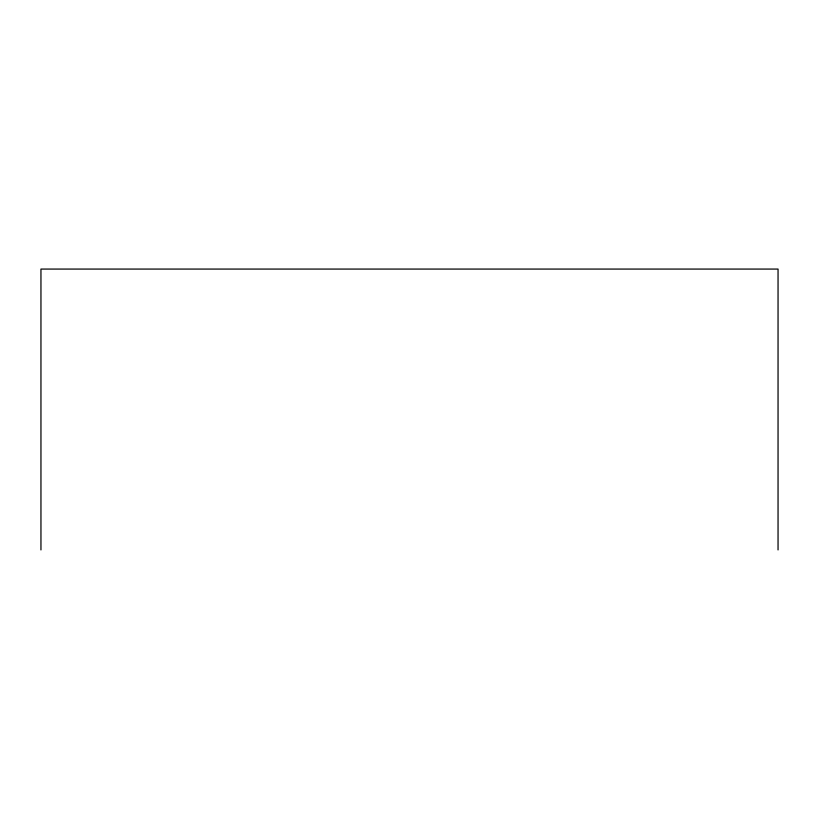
<?xml version="1.0" encoding="UTF-8"?>
<svg xmlns="http://www.w3.org/2000/svg" width="819" height="819" viewBox="0 0 819 819"><rect width="100%" height="100%" fill="white"/><g stroke="black" fill="none" stroke-linecap="round" stroke-linejoin="round"><path stroke-width="1.23" d="M778.05 549.928L778.05 269.072L40.95 269.072L40.95 549.928"/></g></svg>
